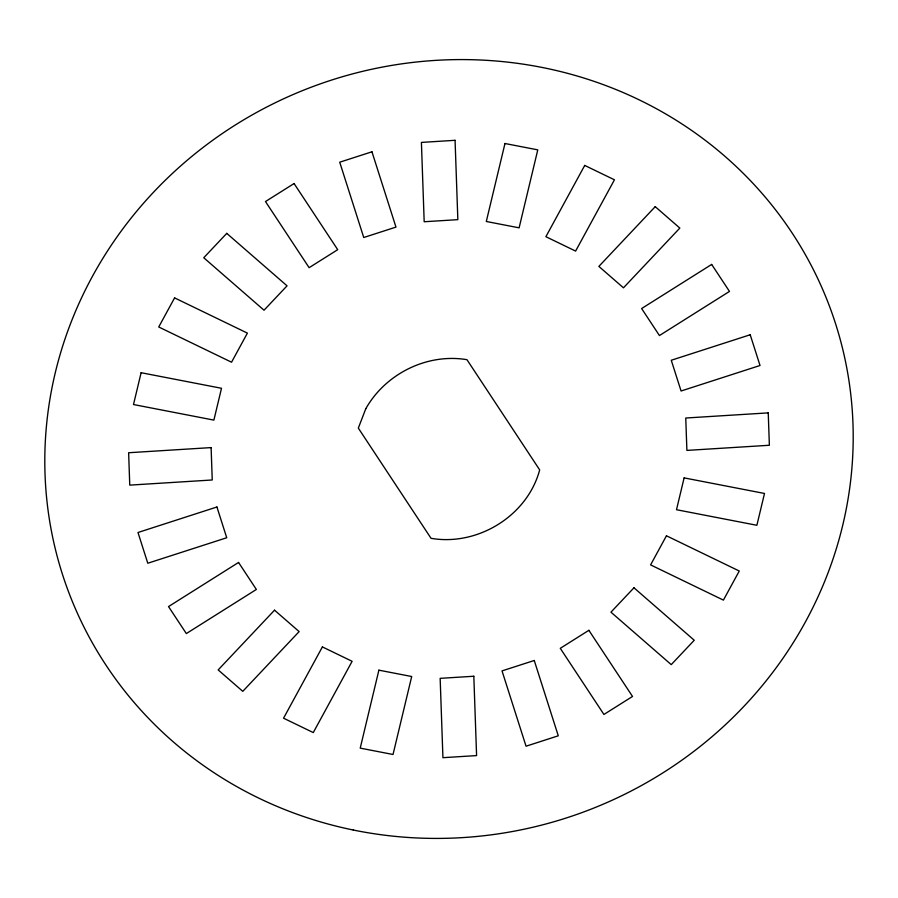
<?xml version="1.0" encoding="UTF-8"?>
<svg xmlns="http://www.w3.org/2000/svg" width="898" height="898" viewBox="0 0 898 898"><rect width="100%" height="100%" fill="white"/><g stroke="black" fill="none" stroke-linecap="round" stroke-linejoin="round"><path stroke-width="1.35" d="M141.121 372.715L133.499 404.538L213.881 420.107L221.503 388.284L141.121 372.715M378.889 670.166L360.221 748.135L393.032 754.488L411.699 676.52L378.889 670.166M504.968 143.512L486.301 221.48L519.111 227.834L537.779 149.865L504.968 143.512M684.119 477.893L676.497 509.716L756.879 525.285L764.501 493.462L684.119 477.893M365.778 408.747L358.324 428.11L431.04 538.317C477.646 546.366 527.418 515.923 539.676 469.89L466.96 359.683C427.134 353.015 385.534 373.714 365.778 408.747M174.594 297.889L158.733 326.984L231.549 362.208L247.399 333.113L174.594 297.889M322.393 646.919L283.555 718.198L313.279 732.577L352.117 661.298L322.393 646.919M584.721 165.423L545.883 236.702L575.607 251.081L614.445 179.802L584.721 165.423M666.451 535.792L650.601 564.887L723.406 600.111L739.267 571.016L666.451 535.792M226.756 233.368L203.756 257.748L264.034 310.214L287.046 285.833L226.756 233.368M274.53 610.18L218.169 669.919L242.774 691.337L299.135 631.597L274.53 610.18M655.226 206.663L598.865 266.403L623.47 287.82L679.831 228.081L655.226 206.663M633.966 587.786L610.954 612.167L671.244 664.632L694.244 640.252L633.966 587.786M294.073 183.54L265.482 201.545L309.125 267.683L337.715 249.678L294.073 183.54M238.554 562.451L168.521 606.577L186.335 633.573L256.368 589.458L238.554 562.451M711.665 264.427L641.632 308.542L659.446 335.549L729.479 291.423L711.665 264.427M588.875 630.317L560.285 648.322L603.927 714.46L632.518 696.455L588.875 630.317M371.952 151.796L339.725 162.201L363.746 237.51L395.973 227.104L371.952 151.796M216.923 507L137.978 532.503L147.788 563.237L226.734 537.745L216.923 507M750.212 334.763L671.266 360.255L681.077 391L760.022 365.497L750.212 334.763M534.254 660.49L502.027 670.896L526.048 746.204L558.275 735.799L534.254 660.49M455.073 140.312L421.409 142.412L424.182 221.75L457.845 219.651L455.073 140.312M211.109 447.597L128.627 452.738L129.761 485.122L212.242 479.981L211.109 447.597M768.239 412.878L685.758 418.019L686.891 450.403L769.373 445.262L768.239 412.878M473.818 676.25L440.155 678.349L442.927 757.688L476.591 755.588L473.818 676.25M353.262 830.021A406.39 387.15 -19.9 0 0 836.958 328.152A406.39 387.15 -19.9 0 0 156.78 188.816A406.39 387.15 -19.9 0 0 353.262 830.021"/></g></svg>
